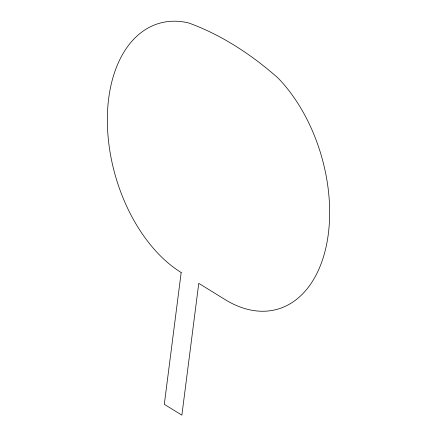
<?xml version="1.0" encoding="UTF-8"?>
<svg xmlns="http://www.w3.org/2000/svg" width="437" height="437" viewBox="0 0 437 437"><rect width="100%" height="100%" fill="white"/><g stroke="black" fill="none" stroke-linecap="round" stroke-linejoin="round"><path stroke-width="0.66" d="M181.186 272.513L164.301 404.323L181.874 415.15L198.759 283.345L225.115 299.591A134.634 84.368 74 0 0 325.576 249.09A134.634 84.368 74 0 0 278.036 78.037A391.749 245.49 74 0 0 188.62 22.937A134.634 84.368 74 0 0 107.42 114.652A134.634 84.368 74 0 0 181.186 272.513"/></g></svg>
